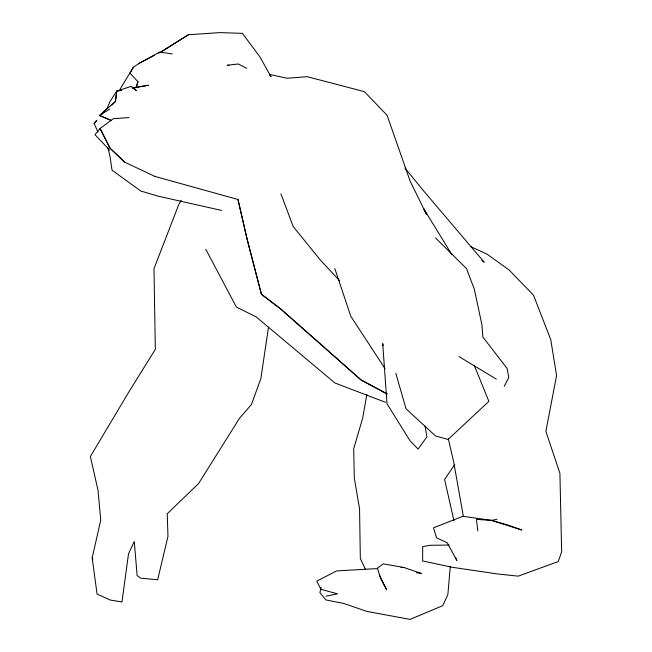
<?xml version="1.0" encoding="UTF-8"?>
<svg xmlns="http://www.w3.org/2000/svg" width="652" height="652" viewBox="0 0 652 652"><rect width="100%" height="100%" fill="white"/><g stroke="black" fill="none" stroke-linecap="round" stroke-linejoin="round"><path stroke-width="0.98" d="M450.312 566.295L447.851 594.64L442.692 605.675L410.051 619.4L366.652 611.348L343.873 603.483L325.91 599.946L319.912 592.635L321.159 587.379M366.864 394.313L362.683 418.128L353.694 448.763L354.297 477.851L359.562 508.951L360.336 558.528L365.503 569.4M268.469 327.271L260.865 378.616L251.427 404.501L239.455 418.364L198.558 483.572L167.23 513.76L167.963 536.384L157.678 579.767L140.685 578.153L137.116 575.545L134.271 541.462L128.509 553.866L121.965 601.943L110.27 600.06L97.066 594.078L92.185 557.835L100.742 520.206L98.004 490.214L90.351 456.563L129.634 390.654L155.323 349.407L153.986 268.665L178.672 204.809L181.134 200.376M133.147 87.955L136.097 87.539L137.98 81.761L130.017 73.195M132.217 88.053L136.154 87.49L137.922 81.818M504.224 386.334L508.788 377.589L507.109 368.429L482.896 337.092L481.909 324.68L474.297 289.129L466.473 268.575L435.479 237.89M129.952 73.252L133.44 67.18M119.984 89.373L133.367 67.246L139.341 63.22L159.642 52.046L172.201 53.92M454.746 464.574L444.599 479.448L453.955 520.761M98.004 132.136L94.092 123.367L96.626 120.392M101.696 114.45L107.409 107.767L109.789 101.94L116.757 91.101L131.215 86.366L136.512 90.709L132.902 87.775L148.452 85.241L136.154 87.49M94.092 123.367L96.846 120.538M112.005 104.996L115.453 101.459L116.757 91.101L121.606 90.106M162.258 51.378L188.241 34.874M109.56 109.177L99.528 115.469L111.622 120.644M139.259 63.293L154.394 55.42M158.721 53.211L188.379 34.743L220.107 32.6L242.414 33.358L259.936 56.903L271.028 76.814L269.463 74.418L287.043 78.24L307.255 76.691L364.395 91.663L387.109 115.322L410.132 181.126L426.563 214.532M325.951 596.181L337.54 593.833L320.923 589.327L316.766 581.136L336.587 570.916L377.744 568.552M477.786 530.875L476.465 519.375L491.632 520.386L496.897 519.326M121.565 90.147L116.757 91.101L115.477 101.435L99.52 115.469L110.701 120.237M128.966 117.572L113.252 118.729L100.066 128.509L95.005 134.687L109.601 150.099M400.972 567.533L403.849 567.468L421.567 573.556L416.555 572.684M449.163 545.048L430.043 545.292L422.692 546.661L422.635 560.94L452.105 567.264L498.25 574.062L518.218 576.148L558.242 561.551L561.649 551.869L559.905 473.222L545.879 431.388L556.563 375.601L550.753 339.659L533.507 295.185L509.155 270.034L486.905 254.052L470.255 246.432M491.632 520.386L521.771 530.003L508.796 525.373L491.632 520.386L462.879 516.303L433.474 527.827L436.563 537.843L447.256 542.814L456.865 560.508L455.683 557.778M403.849 567.468L383.197 563.858L377.41 568.145L380.581 578.324L386.579 589.799M229.096 65.567L227.255 65.192L238.363 63.994L246.823 68.37M221.721 210.457L157.735 196.065L140.783 191.003L112.03 170.205L110.139 157.099L107.784 147.246M154.874 176.415L237.964 199.463L247.051 238.95L261.354 294.256L280.556 308.909L361.086 380.059L386.978 393.922M385.519 402.308L334.875 382.952L256.171 316.888L236.383 307.068L205.804 249.341M124.516 162.055L110.082 148.191L100.074 128.501L110.066 148.208L124.491 162.079L154.891 176.399M387.109 393.849L361.216 379.986L280.653 308.844L261.444 294.199L247.051 238.95L237.964 199.463M459.041 356.62L496.319 379.13M481.746 260.458L484.208 262.226L423.498 190.767L404.957 168.069M339.676 280.8L320.303 259.977L293.204 226.554L280.906 193.783M385.039 368.641L350.809 316.269L334.81 268.526M451.722 254.362L423.678 208.656L426.302 214.003M379.586 575.292L386.147 588.895M474.403 365.699L488.87 401.371L448.095 439.448L435.454 435.927L406.074 408.828L395.813 373.36M92.185 557.835L92.812 559.758M448.307 438.829L453.605 461.575L463.417 516.62M383.123 345.584L382.724 343.588L387.003 403.775L410.043 440.752L418.087 449.089L426.905 436.856L425.071 426.066"/></g></svg>
